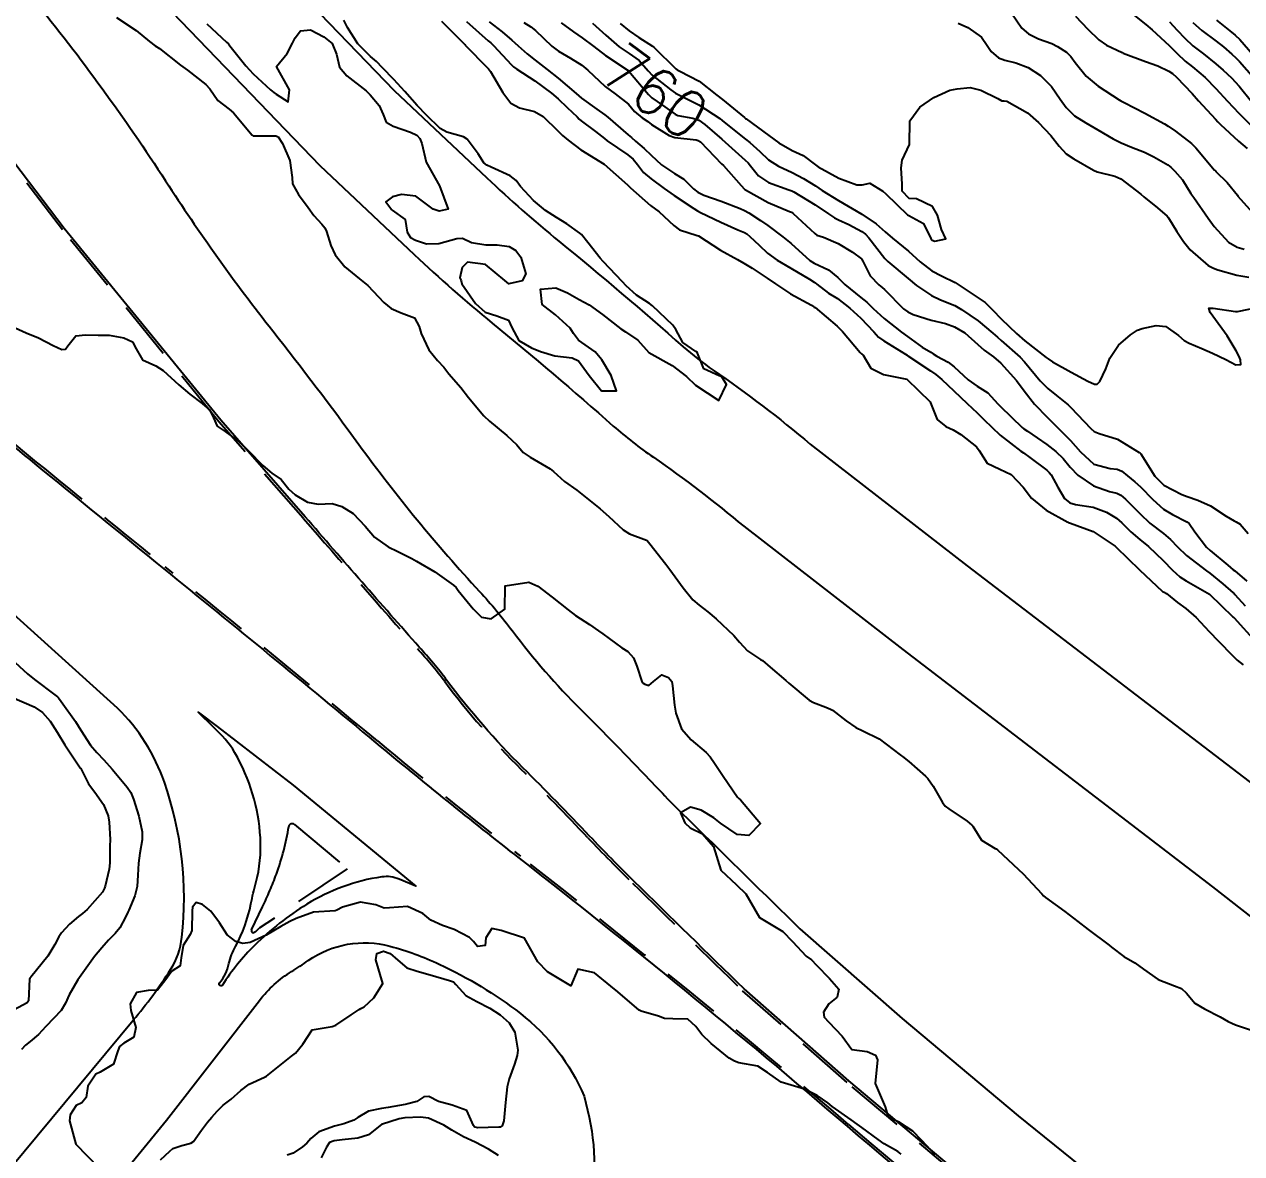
# Model space of a CAD drawing. Header units: metres. Extents: x 298520 to 308411, y 7433745 to 7450750.
# Drawn here: x 302815.1 to 302918.8, y 7440802.5 to 7440898.7 of the extents above; entities that cross this region are included whole.
import ezdxf
from ezdxf.enums import TextEntityAlignment as Align

# ---------------------------------------------------------------- set-up
doc = ezdxf.new("R2010")
doc.units = ezdxf.units.M
doc.header["$LTSCALE"] = 10
doc.linetypes.add('DASHED', pattern=[0.75, 0.5, -0.25])
for name, color, linetype in [('Canteiro', 45, 'DASHED'), ('Cotas', 45, 'Continuous'), ('Curvas de Nivel 1m', 11, 'Continuous'), ('Curvas de Nivel 5m', 15, 'Continuous'), ('Vias Primárias', 230, 'Continuous')]:
    doc.layers.add(name, color=color, linetype=linetype)
doc.styles.add('Style-STANDARD', font='STANDARD.shx')

msp = doc.modelspace()

# ---------------------------------------------------------------- linework, layer by layer
at = {"layer": 'Canteiro'}
for points in [[(302895.19, 7440800.14), (302885.2, 7440808.52), (302876.27, 7440816.35, -0.000486), (302866.91, 7440825.51, -0.009141), (302863.1, 7440829.38, 0.007636), (302857.42, 7440835.2, -0.036632), (302850.91, 7440842.68, 0.025817), (302848.59, 7440845.47, -0.002706), (302838.86, 7440856.59), (302831.67, 7440864.81), (302818.34, 7440881.14), (302805.61, 7440897.86, 0.029387), (302799.43, 7440905.06, 0.087818)], [(302785.37, 7440900.46, 0.01079), (302784.41, 7440897.62, 0.18964), (302784.7, 7440893.42, 0.071532), (302785.26, 7440892.58), (302787.7, 7440888.97), (302791.89, 7440883.92, 0.022963), (302794.67, 7440880.88, 0.008122), (302802.54, 7440873.25, 0.017407), (302816.12, 7440861.37, 0.000533), (302827.1, 7440852.45, -0.002875), (302845.17, 7440837.62, 0.007556), (302857.36, 7440827.8, -0.011159), (302885.31, 7440804.96, 0.014303), (302916.52, 7440779.78)]]:
    msp.add_lwpolyline(points, format="xyb", dxfattribs=at)
msp.add_lwpolyline([(302834.45, 7440821.53), (302835.39, 7440823.49, 0.023927), (302836.57, 7440826.28, 0.048561), (302837.62, 7440830.33, -0.599109), (302838.1, 7440830.5), (302842.61, 7440826.74), (302835.11, 7440821.67, -0.115853), (302834.6, 7440821.29, -0.505472)], format="xyb", close=True, dxfattribs=at)
at = {"layer": 'Curvas de Nivel 1m', "flags": 128}
for points, elevation in [([(302898.8, 7440900.19), (302900.07, 7440898.32), (302900.63, 7440897.83), (302901.5, 7440897.43), (302902.62, 7440897.03), (302903.11, 7440896.77), (302903.86, 7440896.27), (302904.24, 7440895.9), (302904.6, 7440895.39), (302905.56, 7440894.25), (302906.58, 7440893.39), (302908.36, 7440892.21), (302908.49, 7440892.14), (302908.56, 7440892.1), (302908.78, 7440891.99), (302910.55, 7440891.09), (302912.23, 7440890.17), (302912.54, 7440889.97), (302913.15, 7440889.55), (302914.52, 7440888.5), (302914.89, 7440888.14), (302916.49, 7440886.22), (302916.55, 7440886.17), (302916.6, 7440886.12), (302917.56, 7440885.18), (302918.43, 7440884.09), (302918.47, 7440884.03), (302920.22, 7440882.07)], 756), ([(302908.66, 7440900.21), (302910.64, 7440898.64), (302911.16, 7440898.18), (302912.62, 7440896.85), (302912.96, 7440896.51), (302913.29, 7440896.16), (302913.97, 7440895.51), (302914.6, 7440895.02), (302915.68, 7440894.13), (302916.58, 7440893.2), (302917.59, 7440892.1), (302918.06, 7440891.6), (302918.55, 7440891.08), (302919.55, 7440890.08)], 754), ([(302830.64, 7440898.7), (302832.33, 7440897.12), (302832.48, 7440896.99), (302832.61, 7440896.83), (302833.96, 7440895.11), (302834.58, 7440894.45), (302836.08, 7440893.08), (302836.35, 7440892.86), (302836.56, 7440892.71), (302837.56, 7440892.05), (302837.69, 7440893.06), (302836.59, 7440895.07), (302837.5, 7440896.16), (302837.95, 7440897.06), (302838.17, 7440897.5), (302838.63, 7440898.11), (302839.48, 7440898.19), (302840.62, 7440897.6), (302841.32, 7440897.02), (302841.69, 7440896.1), (302841.96, 7440895.01), (302842.58, 7440894.26), (302844.21, 7440892.98), (302844.56, 7440892.66), (302845.33, 7440891.74), (302845.66, 7440890.96), (302845.91, 7440890.33), (302846.53, 7440889.98), (302848, 7440889.46), (302848.53, 7440889.2), (302848.79, 7440888.93), (302848.95, 7440888.5), (302849.32, 7440886.92), (302850.47, 7440884.91), (302851.2, 7440882.9), (302850.44, 7440882.74), (302849.93, 7440882.92), (302848.46, 7440884.01), (302847.24, 7440884.17), (302846.46, 7440883.96), (302845.89, 7440883.53), (302846.31, 7440882.96), (302846.37, 7440882.89), (302846.44, 7440882.83), (302847.53, 7440882.04), (302847.72, 7440880.94), (302847.99, 7440880.51), (302848.42, 7440880.27), (302849.37, 7440879.96), (302850.41, 7440879.98), (302851.93, 7440880.4), (302852.42, 7440880.43), (302853.2, 7440880.08), (302854.41, 7440879.87), (302855.39, 7440879.88), (302856.41, 7440879.72), (302856.96, 7440879.38), (302857.4, 7440878.83), (302857.81, 7440877.39), (302857.51, 7440876.82), (302856.37, 7440876.55), (302856.03, 7440876.84), (302854.39, 7440878.2), (302852.86, 7440878.41), (302852.39, 7440877.94), (302852.2, 7440877.06), (302852.27, 7440876.88), (302852.3, 7440876.8), (302852.37, 7440876.56), (302853.52, 7440874.87), (302854.34, 7440874.15), (302855.36, 7440873.83), (302856.33, 7440873.46), (302856.62, 7440872.84), (302857.21, 7440871.72), (302858.31, 7440871.09), (302859.07, 7440870.8), (302860.3, 7440870.43), (302861.77, 7440870.24), (302862.3, 7440870), (302863.22, 7440868.75), (302864.26, 7440867.44), (302865.54, 7440867.45), (302865.09, 7440868.73), (302864.3, 7440870.09), (302863.72, 7440870.75), (302862.31, 7440871.76), (302861.88, 7440872.32), (302861.6, 7440872.77), (302860.34, 7440873.9), (302859.22, 7440874.8), (302859.08, 7440876.09), (302860.37, 7440876.2), (302861.36, 7440875.78), (302862.36, 7440875.23), (302863.21, 7440874.75), (302864.34, 7440873.94), (302865.9, 7440872.72), (302866.32, 7440872.47), (302867.36, 7440871.75), (302868.3, 7440870.69), (302870.29, 7440869.59), (302871.5, 7440868.66), (302872.27, 7440867.93), (302874.25, 7440866.62), (302874.91, 7440867.97), (302874.51, 7440868.62), (302874.28, 7440868.72), (302872.97, 7440869.32), (302872.44, 7440870.65), (302872.4, 7440870.74), (302872.3, 7440870.8), (302871.2, 7440871.55), (302870.6, 7440872.67), (302870.33, 7440873.04), (302868.61, 7440874.69), (302868.35, 7440874.88), (302867.24, 7440875.58), (302866.37, 7440876.37), (302866.06, 7440876.72), (302864.4, 7440878.46), (302864.15, 7440878.74), (302863.11, 7440880.06), (302862.55, 7440880.76), (302862.42, 7440880.88), (302861.32, 7440881.67), (302860.44, 7440882.19), (302859.5, 7440882.8), (302858.46, 7440883.65), (302857.36, 7440884.83), (302856.99, 7440885.34), (302856.48, 7440885.74), (302854.86, 7440886.48), (302854.49, 7440886.65), (302854.24, 7440886.86), (302853.75, 7440887.62), (302852.82, 7440888.88), (302852.52, 7440889.08), (302851.1, 7440889.47), (302850.53, 7440889.78), (302849.36, 7440890.92), (302848.55, 7440891.75), (302847.5, 7440892.94), (302846.58, 7440893.95), (302845.62, 7440894.96), (302845.11, 7440895.48), (302844.6, 7440895.91), (302843.51, 7440896.99), (302842.63, 7440898.37), (302842.32, 7440899)], 764), ([(302850.64, 7440898.93), (302852.61, 7440896.93), (302852.66, 7440896.88), (302854.59, 7440894.91), (302854.64, 7440894.86), (302854.82, 7440894.63), (302855.86, 7440892.85), (302856.55, 7440891.95), (302857.27, 7440891.55), (302858.55, 7440891.22), (302859.29, 7440890.8), (302860.53, 7440889.58), (302860.93, 7440889.19), (302861.41, 7440888.78), (302862.51, 7440887.95), (302864.49, 7440886.74), (302866.48, 7440884.98), (302866.61, 7440884.85), (302866.73, 7440884.72), (302868.45, 7440883.21), (302869.18, 7440882.68), (302870.43, 7440881.52), (302870.92, 7440881.15), (302872.42, 7440880.67), (302872.53, 7440880.64), (302874.41, 7440879.43), (302875.84, 7440878.61), (302876.4, 7440878.31), (302877.1, 7440877.88), (302878.38, 7440877.03), (302879.09, 7440876.56), (302880.36, 7440875.71), (302882.16, 7440874.73), (302882.35, 7440874.59), (302882.39, 7440874.57), (302882.47, 7440874.53), (302884.33, 7440872.95), (302884.78, 7440872.5), (302886.31, 7440870.7), (302886.42, 7440870.59), (302886.54, 7440870.48), (302887.21, 7440869.38), (302888.29, 7440868.84), (302890.28, 7440868.43), (302892.25, 7440866.49), (302892.3, 7440866.41), (302892.85, 7440865.01), (302893.59, 7440864.39), (302894.23, 7440864.12), (302894.88, 7440863.72), (302896.21, 7440862.67), (302896.44, 7440862.36), (302897.12, 7440861.27), (302898.19, 7440860.77), (302899.17, 7440860.32), (302900.17, 7440859.22), (302900.9, 7440858.3), (302902.15, 7440857.27), (302903.98, 7440856.26), (302904.08, 7440856.21), (302904.13, 7440856.19), (302904.22, 7440856.17), (302906.13, 7440855.45), (302908.01, 7440854.22), (302908.11, 7440854.13), (302910.08, 7440852.19), (302912.06, 7440850.35), (302912.18, 7440850.28), (302912.38, 7440850.17), (302913.32, 7440849.41), (302914.05, 7440848.9), (302914.93, 7440848.13), (302916.03, 7440846.94), (302916.82, 7440846.11), (302918, 7440844.89), (302918.41, 7440844.51), (302918.92, 7440844.09)], 764), ([(302852.76, 7440898.88), (302854.62, 7440897.26), (302854.83, 7440897.07), (302855.06, 7440896.86), (302856.6, 7440895.19), (302856.78, 7440895.02), (302857.05, 7440894.83), (302858.58, 7440893.84), (302860, 7440892.8), (302860.56, 7440892.3), (302861.35, 7440891.57), (302862.18, 7440890.77), (302862.36, 7440890.58), (302862.54, 7440890.44), (302863.75, 7440889.53), (302864.52, 7440888.92), (302864.76, 7440888.74), (302866.51, 7440887.55), (302866.97, 7440887.18), (302867.34, 7440886.71), (302867.83, 7440886.04), (302868.48, 7440885.5), (302869.61, 7440884.68), (302870.46, 7440884.07), (302872.12, 7440882.98), (302872.44, 7440882.78), (302872.71, 7440882.64), (302874.43, 7440881.81), (302875.89, 7440881.15), (302876.43, 7440880.92), (302876.63, 7440880.8), (302876.9, 7440880.59), (302877.69, 7440879.85), (302878.41, 7440879.17), (302879.23, 7440878.56), (302880.39, 7440877.88), (302881.97, 7440876.94), (302882.37, 7440876.7), (302882.48, 7440876.64), (302882.61, 7440876.53), (302883.6, 7440875.75), (302884.36, 7440875.29), (302885.41, 7440874.49), (302886.34, 7440873.62), (302887.45, 7440872.46), (302887.87, 7440872.01), (302888.32, 7440871.7), (302890.16, 7440870.57), (302890.3, 7440870.47), (302890.37, 7440870.43), (302892.29, 7440869.14), (302892.73, 7440868.84), (302893.25, 7440868.4), (302894.27, 7440867.43), (302895.41, 7440866.37), (302896.25, 7440865.57), (302896.86, 7440864.98), (302897.5, 7440864.34), (302898.22, 7440863.66), (302899.98, 7440862.31), (302900.2, 7440862.15), (302900.75, 7440861.76), (302902.19, 7440860.68), (302902.39, 7440860.49), (302902.56, 7440860.28), (302903.13, 7440859.24), (302903.7, 7440858.27), (302904.16, 7440857.89), (302904.65, 7440857.76), (302906.15, 7440857.53), (302907.28, 7440857.1), (302908.14, 7440856.6), (302908.58, 7440856.21), (302909.34, 7440855.42), (302910.12, 7440854.78), (302910.86, 7440854.18), (302912.1, 7440852.99), (302912.89, 7440852.16), (302913.52, 7440851.59), (302914.07, 7440851.26), (302916.06, 7440850.12), (302918.04, 7440848.2), (302918.09, 7440848.15), (302918.14, 7440848.1), (302920.01, 7440846.07)], 763), ([(302854.69, 7440898.86), (302855.79, 7440898.01), (302856.62, 7440897.31), (302856.87, 7440897.09), (302857.16, 7440896.83), (302857.93, 7440896.14), (302858.6, 7440895.6), (302859.64, 7440894.8), (302860.58, 7440894.06), (302862.1, 7440892.77), (302862.34, 7440892.55), (302862.56, 7440892.37), (302863.87, 7440891.43), (302864.54, 7440890.95), (302864.8, 7440890.74), (302866.53, 7440889.24), (302866.81, 7440889), (302867.16, 7440888.71), (302867.9, 7440888.09), (302868.5, 7440887.5), (302869.37, 7440886.68), (302870.49, 7440885.95), (302871.29, 7440885.46), (302872.11, 7440884.65), (302872.47, 7440884.36), (302872.99, 7440884.11), (302874.46, 7440883.58), (302876.08, 7440882.97), (302876.45, 7440882.8), (302876.8, 7440882.59), (302877.8, 7440881.95), (302878.43, 7440881.51), (302879.72, 7440880.56), (302880.42, 7440879.98), (302882.02, 7440878.53), (302882.39, 7440878.31), (302883.61, 7440877.74), (302884.38, 7440877.1), (302885, 7440876.49), (302886.36, 7440875.4), (302886.87, 7440874.99), (302887.41, 7440874.46), (302888.34, 7440873.61), (302889.82, 7440872.43), (302890.32, 7440872.06), (302891.58, 7440871.15), (302892.31, 7440870.72), (302892.5, 7440870.6), (302892.82, 7440870.4), (302893.78, 7440869.87), (302894.29, 7440869.48), (302895.5, 7440868.37), (302896.27, 7440867.83), (302897.17, 7440867.26), (302898.03, 7440866.33), (302898.14, 7440866.22), (302898.25, 7440866.11), (302900.09, 7440864.31), (302900.23, 7440864.19), (302900.55, 7440863.99), (302902.21, 7440862.87), (302902.97, 7440862.28), (302903.59, 7440861.67), (302904.19, 7440860.95), (302904.84, 7440860.25), (302906.17, 7440859.35), (302907.53, 7440858.87), (302908.17, 7440858.72), (302908.5, 7440858.55), (302908.9, 7440858.21), (302910.14, 7440856.97), (302910.98, 7440856.18), (302912.12, 7440855.28), (302912.74, 7440854.78), (302913.34, 7440854.15), (302914.1, 7440853.4), (302915.81, 7440852.12), (302916.08, 7440851.91), (302917.18, 7440851), (302918.06, 7440850.24), (302918.14, 7440850.17), (302918.21, 7440850.1), (302919.1, 7440849.13)], 762), ([(302857.66, 7440898.82), (302858.25, 7440898.43), (302858.63, 7440898.12), (302860.02, 7440896.8), (302860.61, 7440896.36), (302861.61, 7440895.78), (302862.6, 7440895.17), (302863.11, 7440894.75), (302864.57, 7440893.35), (302865.44, 7440892.73), (302866.55, 7440891.85), (302867.08, 7440891.24), (302867.74, 7440890.7), (302868.22, 7440890.37), (302868.53, 7440890.13), (302870.02, 7440889.18), (302870.52, 7440889), (302872.34, 7440888.82), (302872.51, 7440888.77), (302872.69, 7440888.64), (302874.49, 7440886.78), (302874.65, 7440886.62), (302876.16, 7440884.92), (302876.44, 7440884.6), (302876.47, 7440884.58), (302876.52, 7440884.55), (302878.46, 7440883.48), (302880.29, 7440882.71), (302880.44, 7440882.65), (302880.6, 7440882.55), (302882.43, 7440880.83), (302882.61, 7440880.71), (302883.16, 7440880.52), (302884.42, 7440879.99), (302885.64, 7440879.26), (302886.4, 7440878.68), (302886.53, 7440878.48), (302887.14, 7440877.23), (302887.9, 7440876.46), (302888.17, 7440876.25), (302888.37, 7440876.06), (302889.99, 7440874.43), (302890.35, 7440874.16), (302890.82, 7440873.95), (302892.34, 7440873.45), (302893.57, 7440873.16), (302894.33, 7440872.9), (302895.21, 7440872.37), (302896.31, 7440871.39), (302896.86, 7440870.9), (302897.64, 7440870.34), (302898.29, 7440869.8), (302899.6, 7440868.32), (302900.26, 7440867.44), (302901.14, 7440866.3), (302902.24, 7440865.16), (302902.68, 7440864.73), (302903.12, 7440864.28), (302904.22, 7440863.2), (302905.05, 7440862.25), (302906.19, 7440861.2), (302907.6, 7440860.81), (302908.19, 7440860.77), (302908.58, 7440860.61), (302909.08, 7440860.21), (302909.68, 7440859.7), (302910.17, 7440859.27), (302911.22, 7440858.18), (302912.14, 7440857.37), (302912.9, 7440856.92), (302914.13, 7440856.28), (302914.31, 7440856.14), (302914.81, 7440855.44), (302915.81, 7440854.12), (302916.11, 7440853.83), (302917.6, 7440852.6), (302918.08, 7440852.2), (302918.22, 7440852.1), (302919.23, 7440851.24)], 761), ([(302863.51, 7440898.75), (302864.62, 7440897.74), (302865.77, 7440896.73), (302866.61, 7440896.16), (302867.47, 7440895.57), (302868.23, 7440894.7), (302868.59, 7440894.31), (302870.17, 7440893.08), (302870.56, 7440892.79), (302870.78, 7440892.67), (302871.99, 7440892.08), (302872.55, 7440891.8), (302874.34, 7440890.62), (302874.54, 7440890.46), (302875.28, 7440889.86), (302876.52, 7440888.88), (302876.89, 7440888.59), (302877.75, 7440887.83), (302878.5, 7440887.12), (302879.35, 7440886.56), (302880.49, 7440886.04), (302881.47, 7440885.53), (302882.48, 7440884.89), (302883.05, 7440884.51), (302884.46, 7440883.64), (302886.44, 7440882.48), (302887.65, 7440881.67), (302888.43, 7440880.99), (302889.04, 7440880.44), (302890.41, 7440879.32), (302891.41, 7440878.42), (302892.39, 7440877.67), (302893.22, 7440877.24), (302894.38, 7440876.67), (302894.81, 7440876.38), (302896.36, 7440875.35), (302896.95, 7440874.95), (302897.56, 7440874.34), (302898.34, 7440873.54), (302899.61, 7440872.32), (302900.32, 7440871.7), (302902.15, 7440870.29), (302902.3, 7440870.17), (302902.68, 7440869.9), (302904.28, 7440869.03), (302905.68, 7440868.25), (302906.27, 7440868.01), (302906.49, 7440868.02), (302906.72, 7440868.24), (302907.21, 7440869.31), (302907.56, 7440870.23), (302908.31, 7440871.34), (302909.32, 7440872.2), (302909.93, 7440872.6), (302910.33, 7440872.76), (302911.52, 7440873), (302912.33, 7440872.92), (302913.42, 7440872.15), (302913.9, 7440871.73), (302914.32, 7440871.5), (302915.39, 7440871.05), (302916.31, 7440870.65), (302917.43, 7440870.11), (302918.3, 7440869.65), (302918.71, 7440869.69), (302918.7, 7440870.09), (302918.58, 7440870.37), (302918.31, 7440870.84), (302917.57, 7440872.11), (302916.35, 7440873.81), (302916.11, 7440874.12), (302915.99, 7440874.49), (302916.36, 7440874.47), (302918.26, 7440874.19), (302918.35, 7440874.19), (302918.45, 7440874.2), (302920.36, 7440874.58)], 759), ([(302865.84, 7440898.73), (302866.63, 7440898.1), (302867.45, 7440897.54), (302868.61, 7440896.79), (302868.75, 7440896.69), (302870.59, 7440894.87), (302870.71, 7440894.78), (302870.94, 7440894.66), (302872.58, 7440893.81), (302874.1, 7440892.62), (302874.56, 7440892.24), (302876.43, 7440890.71), (302876.54, 7440890.63), (302876.58, 7440890.6), (302878.52, 7440889.19), (302879.38, 7440888.56), (302880.51, 7440887.92), (302881.44, 7440887.47), (302882.49, 7440886.69), (302882.72, 7440886.52), (302884.48, 7440885.56), (302886, 7440884.97), (302886.48, 7440884.97), (302887.13, 7440885.12), (302888.24, 7440884.45), (302888.47, 7440884.23), (302890.34, 7440882.43), (302890.44, 7440882.38), (302891.7, 7440881.68), (302892.32, 7440880.41), (302892.42, 7440880.28), (302892.65, 7440880.18), (302893.58, 7440880.39), (302893.22, 7440881.18), (302892.88, 7440882.4), (302892.45, 7440883.15), (302891.1, 7440883.79), (302890.46, 7440883.83), (302889.86, 7440884.44), (302889.86, 7440885.05), (302889.79, 7440886.44), (302889.87, 7440887.07), (302890.51, 7440888.43), (302890.54, 7440890.43), (302891.39, 7440891.59), (302892.56, 7440892.41), (302893.92, 7440893.04), (302894.57, 7440893.17), (302895.68, 7440893.27), (302896.57, 7440893.04), (302898.02, 7440892.34), (302898.37, 7440892.14), (302898.56, 7440892.14), (302898.78, 7440892.1), (302900.55, 7440891.11), (302901.49, 7440890.3), (302902.53, 7440889.19), (302903.26, 7440888.28), (302903.84, 7440887.61), (302904.5, 7440887.2), (302906.18, 7440886.24), (302906.49, 7440886.09), (302907.98, 7440885.71), (302908.49, 7440885.5), (302910.2, 7440884.19), (302910.47, 7440883.96), (302911.62, 7440883.01), (302912.45, 7440882.32), (302912.56, 7440882.17), (302913.27, 7440881), (302913.84, 7440880.15), (302914.41, 7440879.46), (302915.93, 7440878.12), (302916.39, 7440877.88), (302916.75, 7440877.75), (302918.38, 7440877.29), (302919.4, 7440877.11)], 758), ([(302894.64, 7440898.76), (302895.46, 7440898.37), (302896.63, 7440897.57), (302897.12, 7440896.86), (302897.46, 7440896.35), (302898.08, 7440895.81), (302898.61, 7440895.6), (302899.55, 7440895.38), (302900.6, 7440894.98), (302901.67, 7440894.3), (302902.58, 7440893.36), (302903.33, 7440892.28), (302903.85, 7440891.56), (302904.55, 7440890.87), (302905.51, 7440890.25), (302906.53, 7440889.68), (302907.84, 7440888.91), (302908.52, 7440888.55), (302909.4, 7440888.2), (302910.51, 7440887.77), (302911.31, 7440887.38), (302912.5, 7440886.68), (302912.79, 7440886.46), (302913.11, 7440886.16), (302913.74, 7440885.4), (302914.47, 7440884.25), (302914.55, 7440884.14), (302914.72, 7440883.89), (302915.93, 7440882.13), (302916.44, 7440881.43), (302917.68, 7440880.11), (302918.42, 7440879.68), (302919, 7440879.5)], 757), ([(302912.64, 7440898.86), (302913.29, 7440898.16), (302913.94, 7440897.46), (302914.62, 7440896.83), (302915.53, 7440896.13), (302916.6, 7440895.29), (302917.23, 7440894.75), (302917.92, 7440894.1), (302918.58, 7440893.39), (302919.64, 7440892.08)], 753), ([(302914.64, 7440898.8), (302915.4, 7440898.13), (302916.62, 7440897.22), (302917.24, 7440896.73), (302917.96, 7440896.1), (302918.3, 7440895.79), (302918.61, 7440895.49), (302919.86, 7440894.08)], 752), ([(302916.65, 7440899.02), (302917.79, 7440898.1), (302918.25, 7440897.72), (302918.63, 7440897.35), (302919.73, 7440896.08)], 751), ([(302814.32, 7440872.81), (302815.26, 7440872.38), (302816.31, 7440871.96), (302817.56, 7440871.3), (302818.3, 7440870.96), (302818.61, 7440870.98), (302818.82, 7440871.28), (302819.48, 7440872.11), (302820.32, 7440872.21), (302821.39, 7440872.18), (302822.32, 7440872.18), (302823.59, 7440871.95), (302824.31, 7440871.62), (302824.46, 7440871.37), (302824.51, 7440871.22), (302825.17, 7440870.08), (302826.29, 7440869.57), (302826.94, 7440869.18), (302828.26, 7440867.95), (302829.19, 7440867.16), (302830.25, 7440866.37), (302830.89, 7440865.79), (302831.21, 7440865.14), (302831.54, 7440864.44), (302832.22, 7440863.97), (302833.37, 7440863.11), (302834.2, 7440862.32), (302835.42, 7440861.09), (302836.18, 7440860.43), (302836.99, 7440859.89), (302837.64, 7440859.06), (302838.16, 7440858.57), (302839.22, 7440857.96), (302840.14, 7440857.79), (302841.31, 7440857.85), (302842.14, 7440857.58), (302843.11, 7440856.99), (302844.12, 7440855.9), (302844.92, 7440854.97), (302846.1, 7440854.15), (302846.91, 7440853.76), (302848.1, 7440853.15), (302848.51, 7440852.93), (302850.08, 7440852.02), (302851.67, 7440850.89), (302851.87, 7440850.69), (302852.06, 7440850.44), (302853.33, 7440848.87), (302854.03, 7440848.16), (302854.86, 7440848.02), (302856.04, 7440848.84), (302856.06, 7440850.84), (302858.07, 7440851.14), (302858.83, 7440850.8), (302860.05, 7440849.86), (302861.42, 7440848.78), (302862.04, 7440848.3), (302863.23, 7440847.55), (302864.02, 7440847.01), (302864.38, 7440846.74), (302866, 7440845.55), (302866.52, 7440845.23), (302866.99, 7440844.71), (302867.28, 7440844), (302867.71, 7440842.69), (302867.82, 7440842.55), (302867.96, 7440842.46), (302868.29, 7440842.35), (302868.68, 7440842.68), (302869.41, 7440843.24), (302869.97, 7440843.02), (302870.24, 7440842.67), (302870.32, 7440842.31), (302870.48, 7440840.66), (302870.6, 7440839.99), (302871.09, 7440838.66), (302871.91, 7440837.71), (302873.18, 7440836.63), (302873.52, 7440836.26), (302873.88, 7440835.72), (302874.62, 7440834.61), (302875.86, 7440832.84), (302875.97, 7440832.71), (302876.1, 7440832.6), (302877.82, 7440830.58), (302876.82, 7440829.58), (302875.81, 7440829.64), (302874.4, 7440830.61), (302873.83, 7440831.07), (302872.74, 7440831.73), (302871.84, 7440831.98), (302870.99, 7440831.51), (302871.35, 7440830.65), (302871.82, 7440830.23), (302872.88, 7440829.7), (302873.8, 7440828.62), (302874.42, 7440826.61), (302875.76, 7440825.38), (302876.56, 7440824.59), (302877.73, 7440822.58), (302879.72, 7440821.4), (302880.54, 7440820.54), (302881.69, 7440819.29), (302882.14, 7440818.97), (302882.59, 7440818.52), (302883.67, 7440817.4), (302884.47, 7440816.49), (302884.35, 7440815.79), (302883.64, 7440815.24), (302883.17, 7440814.51), (302883.22, 7440814.1), (302883.62, 7440813.67), (302884.77, 7440812.49), (302885.6, 7440811.34), (302886.89, 7440811.17), (302887.59, 7440810.85), (302887.78, 7440810.46), (302887.56, 7440808.46), (302888.43, 7440806.45), (302888.69, 7440805.6), (302889.52, 7440805.21), (302890.74, 7440804.42), (302891.51, 7440803.63), (302892.65, 7440802.4)], 766), ([(302813.99, 7440844.62), (302815.37, 7440843.33), (302815.97, 7440842.84), (302817.69, 7440841.55), (302817.94, 7440841.37), (302818.02, 7440841.29), (302818.23, 7440840.99), (302819.45, 7440839.27), (302819.91, 7440838.55), (302820.75, 7440837.26), (302821.27, 7440836.63), (302821.88, 7440836.02), (302822.59, 7440835.23), (302823.86, 7440833.68), (302824.17, 7440833.22), (302824.4, 7440832.66), (302824.86, 7440831.21), (302825.13, 7440829.88), (302825.13, 7440829.21), (302824.94, 7440828.05), (302824.82, 7440827.21), (302824.78, 7440826.2), (302824.72, 7440825.21), (302824.52, 7440824.43), (302824.01, 7440823.22), (302823.92, 7440823.03), (302823.72, 7440822.61), (302823.23, 7440821.71), (302822.84, 7440821.23), (302822.28, 7440820.66), (302821.69, 7440820), (302821.08, 7440819.25), (302819.66, 7440817.27), (302818.92, 7440816), (302818.61, 7440815.28), (302818.25, 7440814.66), (302817.62, 7440814.02), (302816.93, 7440813.3), (302816.3, 7440812.61), (302815.59, 7440812.02), (302815.21, 7440811.71), (302814.85, 7440811.33)], 767), ([(302814.04, 7440841.34), (302815.93, 7440840.52), (302816.65, 7440840.03), (302817.31, 7440839.3), (302817.91, 7440838.36), (302818.55, 7440837.28), (302819.87, 7440835.33), (302819.9, 7440835.3), (302819.92, 7440835.27), (302820.56, 7440833.96), (302821.1, 7440833.25), (302821.84, 7440832.2), (302822.23, 7440831.24), (302822.34, 7440830.71), (302822.41, 7440829.23), (302822.38, 7440828.65), (302822.37, 7440827.23), (302822.32, 7440826.69), (302821.98, 7440825.24), (302821.92, 7440825.07), (302821.75, 7440824.75), (302820.46, 7440823.26), (302820.06, 7440822.93), (302819.72, 7440822.67), (302818.96, 7440822.03), (302818.26, 7440821.28), (302818.04, 7440820.95), (302817.69, 7440820.28), (302817.1, 7440819.3), (302815.66, 7440817.51), (302815.57, 7440817.41), (302815.54, 7440817.32), (302815.47, 7440815.49), (302815.35, 7440815.32), (302814.24, 7440814.72)], 768), ([(302889.8, 7440802.43), (302889.5, 7440802.65), (302888.35, 7440803.3), (302887.51, 7440803.89), (302886.75, 7440804.47), (302885.52, 7440805.36), (302883.92, 7440806.5), (302883.54, 7440806.79), (302882.64, 7440807.42), (302881.55, 7440807.96), (302879.56, 7440808.55), (302878.39, 7440809.38), (302877.58, 7440809.92), (302875.97, 7440810.2), (302875.58, 7440810.34), (302875.14, 7440810.6), (302873.6, 7440811.85), (302872.8, 7440812.63), (302872.29, 7440813.31), (302871.63, 7440813.92), (302870.34, 7440813.95), (302869.63, 7440813.99), (302869.12, 7440814.17), (302867.63, 7440814.61), (302867.47, 7440814.7), (302865.65, 7440816.25), (302865.07, 7440816.73), (302863.67, 7440817.87), (302862.25, 7440818.19), (302861.65, 7440816.77), (302859.67, 7440817.96), (302858.85, 7440818.8), (302857.7, 7440820.81), (302855.71, 7440821.49), (302854.91, 7440821.65), (302854.41, 7440820.85), (302854.36, 7440820.19), (302853.7, 7440820.11), (302853.37, 7440820.53), (302853.03, 7440820.87), (302851.71, 7440821.56), (302850.72, 7440821.9), (302849.72, 7440822.37), (302849.05, 7440822.92), (302847.74, 7440823.52), (302846.21, 7440823.42), (302845.74, 7440823.39), (302845.05, 7440823.65), (302843.74, 7440823.89), (302842.19, 7440823.46), (302841.73, 7440823.2), (302841.58, 7440823.16), (302839.73, 7440823.03), (302838.26, 7440822.51), (302837.72, 7440822.23), (302836.95, 7440821.82), (302835.7, 7440821.08), (302834.33, 7440820.46), (302833.7, 7440820.36), (302833.12, 7440820.53), (302832.39, 7440821.11), (302831.72, 7440822.12), (302830.98, 7440823.13), (302830.29, 7440823.69), (302829.74, 7440823.87), (302829.43, 7440823.46), (302829.41, 7440823.15), (302829.37, 7440821.49), (302829.24, 7440821.15), (302828.64, 7440820.21), (302828.46, 7440819.16), (302828.38, 7440818.46), (302827.67, 7440818), (302827.07, 7440817.18), (302826.44, 7440816.4), (302825.65, 7440816.36), (302824.65, 7440816.2), (302824.11, 7440815.22), (302824.17, 7440814.67), (302824.59, 7440813.21), (302824.43, 7440812.38), (302823.59, 7440811.89), (302823.21, 7440811.6), (302823.07, 7440811.23), (302822.71, 7440810.09), (302821.56, 7440809.42), (302821.19, 7440809.25), (302820.52, 7440808.23), (302820.38, 7440807.26), (302819.99, 7440806.81), (302819.53, 7440806.56), (302819, 7440805.79), (302818.96, 7440805.28), (302819.49, 7440803.27), (302821.46, 7440801.25)], 766), ([(302826.71, 7440801.94), (302827.49, 7440802.69), (302827.75, 7440802.91), (302828.52, 7440803.16), (302829.28, 7440803.37), (302829.5, 7440803.52), (302830.19, 7440804.46), (302830.7, 7440805.14), (302831.08, 7440805.57), (302831.53, 7440806.1), (302832.05, 7440806.61), (302832.71, 7440807.11), (302833.55, 7440807.85), (302834.26, 7440808.39), (302835.56, 7440808.98), (302835.74, 7440809.08), (302837.58, 7440810.54), (302837.87, 7440810.76), (302838.19, 7440811.04), (302838.82, 7440811.81), (302839.61, 7440813.03), (302841.33, 7440813.3), (302841.62, 7440813.41), (302842.94, 7440814.3), (302843.63, 7440814.76), (302843.77, 7440814.84), (302844.05, 7440814.98), (302844.88, 7440815.73), (302845.65, 7440816.96), (302845.03, 7440818.97), (302845.13, 7440819.52), (302845.69, 7440819.71), (302846.25, 7440819.51), (302846.91, 7440818.94), (302847.67, 7440818.31), (302848.57, 7440818.02), (302849.66, 7440817.71), (302851.33, 7440817.22), (302851.66, 7440817.1), (302851.85, 7440816.89), (302852.72, 7440815.95), (302853.64, 7440815.42), (302854.75, 7440814.85), (302855.63, 7440814.28), (302856.41, 7440813.62), (302856.87, 7440812.82), (302857.13, 7440811.28), (302857.07, 7440810.82), (302856.84, 7440810.08), (302856.39, 7440808.83), (302856.23, 7440808.15), (302856.1, 7440806.83), (302855.94, 7440805.26), (302855.81, 7440804.84), (302855.62, 7440804.73), (302855.51, 7440804.72), (302853.7, 7440804.67), (302853.51, 7440804.74), (302853.43, 7440804.78), (302853.36, 7440804.86), (302852.8, 7440806.15), (302851.54, 7440806.59), (302850.39, 7440806.9), (302849.55, 7440807.33), (302849.14, 7440807.32), (302848.54, 7440806.92), (302847.76, 7440806.71), (302847.54, 7440806.67), (302846.08, 7440806.41), (302845.53, 7440806.33), (302844.41, 7440806.09), (302843.52, 7440805.56), (302843.18, 7440805.32), (302842.32, 7440805), (302841.51, 7440804.82), (302840.19, 7440804.34), (302839.5, 7440803.77), (302839.16, 7440803.37), (302838.8, 7440803.04), (302838.01, 7440802.52), (302837.48, 7440802.34)], 766)]:
    msp.add_lwpolyline(points, dxfattribs=dict(at, elevation=elevation))
at = {"layer": 'Curvas de Nivel 5m', "flags": 128}
for points, elevation in [([(302904.65, 7440899.34), (302905.68, 7440898.25), (302906.62, 7440897.34), (302907.27, 7440896.88), (302908.61, 7440896.24), (302908.69, 7440896.21), (302910.61, 7440895.49), (302911.66, 7440895.12), (302912.6, 7440894.66), (302912.89, 7440894.46), (302913.25, 7440894.16), (302914.57, 7440892.75), (302915.11, 7440892.13), (302916.55, 7440890.57), (302916.77, 7440890.34), (302916.99, 7440890.11), (302918.52, 7440888.69), (302919.25, 7440888.08)], 755), ([(302822.96, 7440899.24), (302824.63, 7440898.13), (302825.76, 7440897.2), (302826.25, 7440896.83), (302826.61, 7440896.58), (302828.39, 7440895.17), (302828.59, 7440895.03), (302829, 7440894.75), (302830.57, 7440893.54), (302830.89, 7440893.15), (302831.59, 7440892.17), (302832.55, 7440891.44), (302832.91, 7440891.12), (302834.52, 7440889.2), (302834.6, 7440889.17), (302836.52, 7440889.16), (302836.71, 7440889.07), (302837.09, 7440888.49), (302837.72, 7440887.06), (302837.92, 7440885.62), (302837.95, 7440885.06), (302838.46, 7440884.17), (302839.29, 7440883.04), (302839.76, 7440882.37), (302840.43, 7440881.62), (302840.71, 7440881.31), (302840.85, 7440881.02), (302841.2, 7440879.81), (302841.59, 7440879.01), (302842.39, 7440878), (302843.64, 7440876.99), (302844.37, 7440876.4), (302845.73, 7440874.97), (302846.35, 7440874.44), (302847.21, 7440874.08), (302848.33, 7440873.66), (302848.73, 7440872.93), (302848.91, 7440872.33), (302849.56, 7440870.92), (302850.29, 7440870.03), (302850.82, 7440869.44), (302851.27, 7440868.9), (302852.27, 7440867.71), (302852.93, 7440866.87), (302854.24, 7440865.31), (302854.71, 7440864.86), (302856.21, 7440863.64), (302857.04, 7440862.83), (302857.58, 7440862.2), (302858.19, 7440861.79), (302859.9, 7440860.79), (302860.18, 7440860.56), (302861.12, 7440859.72), (302862.17, 7440858.97), (302862.46, 7440858.76), (302864.14, 7440857.38), (302864.9, 7440856.73), (302866.12, 7440855.6), (302866.66, 7440855.25), (302868.11, 7440854.71), (302868.15, 7440854.69), (302868.39, 7440854.41), (302869.73, 7440852.67), (302870.08, 7440852.21), (302871.21, 7440850.66), (302872.05, 7440849.64), (302872.58, 7440849.18), (302873.33, 7440848.63), (302874.03, 7440848.03), (302875.53, 7440846.6), (302876.01, 7440846.04), (302876.71, 7440845.3), (302877.8, 7440844.57), (302877.99, 7440844.46), (302878.64, 7440843.91), (302879.97, 7440842.76), (302880.22, 7440842.55), (302881.95, 7440841.1), (302882.31, 7440840.89), (302883.37, 7440840.51), (302883.78, 7440840.34), (302883.94, 7440840.23), (302885.1, 7440839.32), (302885.93, 7440838.76), (302886.52, 7440838.47), (302887.91, 7440837.81), (302889.69, 7440836.43), (302889.81, 7440836.35), (302889.89, 7440836.3), (302890.43, 7440835.88), (302891.87, 7440834.61), (302891.98, 7440834.51), (302892.06, 7440834.41), (302892.51, 7440833.76), (302893.3, 7440832.39), (302893.53, 7440832.07), (302893.84, 7440831.85), (302895.41, 7440830.78), (302895.82, 7440830.45), (302895.88, 7440830.36), (302896.64, 7440829.18), (302897.8, 7440828.46), (302897.88, 7440828.42), (302897.98, 7440828.34), (302899.78, 7440826.67), (302900.19, 7440826.31), (302901.76, 7440824.61), (302901.91, 7440824.44), (302902.09, 7440824.28), (302903.74, 7440823.1), (302904.84, 7440822.25), (302905.72, 7440821.56), (302907.51, 7440820.22), (302907.7, 7440820.07), (302908.76, 7440819.27), (302909.69, 7440818.72), (302910.43, 7440818.18), (302911.67, 7440817.29), (302913.06, 7440816.76), (302913.66, 7440816.53), (302914.08, 7440816.14), (302914.81, 7440815.3), (302915.64, 7440814.8), (302916.97, 7440814.11), (302917.63, 7440813.73), (302918.28, 7440813.44), (302919.62, 7440812.98)], 765), ([(302860.84, 7440898.79), (302861.87, 7440898.02), (302862.62, 7440897.51), (302863.62, 7440896.75), (302864.61, 7440895.99), (302866.53, 7440894.72), (302866.59, 7440894.66), (302868.27, 7440892.69), (302868.4, 7440892.53), (302868.56, 7440892.4), (302869.46, 7440891.77), (302870.55, 7440890.99), (302870.77, 7440890.9), (302872.04, 7440890.65), (302872.54, 7440890.48), (302873.06, 7440890.11), (302874.52, 7440888.87), (302874.8, 7440888.62), (302876.5, 7440887.09), (302876.75, 7440886.85), (302876.96, 7440886.59), (302877.65, 7440885.75), (302878.48, 7440885.18), (302880.22, 7440884.55), (302880.47, 7440884.46), (302880.64, 7440884.38), (302882.45, 7440883.27), (302883.61, 7440882.51), (302884.11, 7440882.17), (302884.44, 7440882.01), (302885.32, 7440881.61), (302886.43, 7440881.01), (302886.74, 7440880.79), (302887.04, 7440880.47), (302888.4, 7440878.72), (302888.65, 7440878.45), (302890.38, 7440877), (302891.09, 7440876.42), (302892.36, 7440875.55), (302893.14, 7440875.18), (302894.36, 7440874.7), (302894.94, 7440874.37), (302896.34, 7440873.39), (302897.61, 7440872.34), (302897.99, 7440872), (302898.32, 7440871.73), (302899.92, 7440870.31), (302900.3, 7440869.92), (302901.64, 7440868.3), (302902.27, 7440867.64), (302903.02, 7440867.04), (302904.01, 7440866.26), (302904.13, 7440866.14), (302904.25, 7440866.02), (302905.93, 7440864.24), (302906.23, 7440863.97), (302906.65, 7440863.81), (302908.22, 7440863.31), (302910.05, 7440862.19), (302910.15, 7440862.13), (302910.2, 7440862.08), (302911.4, 7440860.18), (302912.17, 7440859.4), (302913.7, 7440858.6), (302914.16, 7440858.44), (302915.05, 7440858.13), (302916.15, 7440857.63), (302917.47, 7440856.77), (302918.14, 7440856.37), (302918.32, 7440856.28), (302918.66, 7440856.09), (302919.34, 7440855.3)], 760), ([(302855.49, 7440802.32), (302854.63, 7440802.85), (302853.5, 7440803.45), (302852.52, 7440803.89), (302851.51, 7440804.47), (302850.84, 7440804.9), (302849.52, 7440805.5), (302848.86, 7440805.58), (302847.52, 7440805.51), (302847.02, 7440805.43), (302845.51, 7440804.96), (302844.41, 7440804.06), (302843.5, 7440803.8), (302842.16, 7440803.66), (302841.5, 7440803.57), (302841.1, 7440803.41), (302840.85, 7440803.02), (302840.39, 7440802.11)], 765)]:
    msp.add_lwpolyline(points, dxfattribs=dict(at, elevation=elevation))
at = {"layer": 'Vias Primárias'}
for points in [[(302667.23, 7441184.59), (302722.49, 7441079.28), (302772.02, 7440983.91), (302774.44, 7440978.91), (302780.87, 7440966.53), (302785.14, 7440958.67), (302788.83, 7440952.39), (302796.26, 7440940.56), (302802.27, 7440931.17, 0.029539), (302808.11, 7440923.15, -0.016369), (302814.55, 7440914.77, 0.024182), (302820.92, 7440906.75), (302831.43, 7440895.8), (302840.26, 7440886.63), (302848.32, 7440879.04, 0.017718), (302854.95, 7440873.21, -0.009727), (302865.27, 7440864.44, 0.030274), (302868.68, 7440861.78, -0.024749), (302876.38, 7440855.9), (302889.92, 7440845.4), (302916.32, 7440825.2), (302932.56, 7440812.51), (302967.18, 7440785.91)], [(302895.31, 7440800.3), (302885.33, 7440808.67), (302876.41, 7440816.5, -0.000486), (302867.05, 7440825.65, -0.009141), (302863.25, 7440829.52, 0.007636), (302857.56, 7440835.34, -0.036632), (302851.07, 7440842.8, 0.025801), (302848.74, 7440845.6, -0.002706), (302839.02, 7440856.72), (302831.83, 7440864.94), (302818.5, 7440881.27), (302805.77, 7440897.98, 0.029387), (302799.58, 7440905.2, 0.087818)], [(302781.25, 7440761.92), (302824.38, 7440813.84, 0.032817), (302827.55, 7440818.15, 0.11523), (302828.52, 7440820.9, 0.111467), (302827.03, 7440834.11, 0.116133), (302823.04, 7440840.41), (302807.35, 7440854.55), (302790.9, 7440870.34, -0.031898), (302787.39, 7440874.17, 0.021271), (302786.08, 7440875.66, -0.059032), (302783.69, 7440878.83, -0.01283), (302781.57, 7440881.25, -0.030386), (302776.62, 7440887.97, -0.009382), (302772.57, 7440894.51), (302770.95, 7440897.24, -0.062553), (302768.28, 7440903.67)], [(302785.19, 7440900.53, 0.01079), (302784.22, 7440897.68, 0.18964), (302784.52, 7440893.33, 0.070604), (302785.1, 7440892.46), (302787.54, 7440888.85), (302791.74, 7440883.8, 0.022963), (302794.52, 7440880.74, 0.008122), (302802.4, 7440873.1, 0.017407), (302816, 7440861.22, 0.000533), (302826.97, 7440852.29, -0.002875), (302845.04, 7440837.47, 0.007556), (302857.24, 7440827.64, -0.011159), (302885.18, 7440804.81, 0.014303), (302916.4, 7440779.62)], [(302815.9, 7440900.77, -0.027367), (302827.13, 7440885.32, 0.023506), (302836.26, 7440872.55, -0.009473), (302843.59, 7440862.88, 0.029054), (302853.88, 7440850.35, -0.025801), (302856.68, 7440846.99, 0.036632), (302862.49, 7440840.31, -0.007636), (302868.33, 7440834.33, 0.009141), (302871.95, 7440830.65, 0.000479), (302881.16, 7440821.63), (302889.88, 7440813.98), (302899.76, 7440805.7), (302917.16, 7440791.64)], [(302786.44, 7440755.44), (302801.62, 7440774.07), (302827.21, 7440805.31), (302835.13, 7440815.52, -0.089434), (302837.87, 7440817.99, 0.013947), (302839.28, 7440818.92, -0.221322), (302846.24, 7440820.14, -0.044167), (302850.45, 7440818.61, -0.054476), (302857.36, 7440814.4, -0.129875), (302862.78, 7440807.37), (302863.2, 7440805.57, -0.144427), (302862.65, 7440796.22, -0.049831), (302857.13, 7440784.65), (302855.96, 7440782.44), (302855.2, 7440778.93), (302849.77, 7440768.89), (302835.14, 7440738.73), (302823.8, 7440718.05)]]:
    msp.add_lwpolyline(points, format="xyb", dxfattribs=at)
at = {"layer": 'Vias Primárias', "elevation": 722.31}
msp.add_lwpolyline([(302837.92, 7440902.04), (302846.59, 7440893.03), (302854.49, 7440885.59, 0.017718), (302860.64, 7440880.18, -0.009727), (302871.23, 7440871.19, 0.030274), (302873.78, 7440869.2, -0.024295), (302882.04, 7440862.9), (302895.41, 7440852.53), (302921.83, 7440832.32)], format="xyb", dxfattribs=at)
at = {"layer": 'Vias Primárias'}
msp.add_lwpolyline([(302831.54, 7440838.84), (302837.99, 7440833.85), (302848.46, 7440825.24), (302847.03, 7440825.85, 0.137414), (302845.55, 7440826.04, 0.10223), (302839.17, 7440823.72, 0.05675), (302834.72, 7440820.21, 0.054679), (302831.97, 7440816.83, -1.061514), (302831.73, 7440817.01, 0.117855), (302832.53, 7440818.66, -0.069641), (302833.08, 7440820.11, 0.076627), (302834.4, 7440823.75, -0.017194), (302834.82, 7440825.53, 0.080932), (302835.21, 7440829.38, 0.116438), (302833.04, 7440836.6, 0.087306), (302831.21, 7440838.78), (302829.9, 7440840.07)], format="xyb", close=True, dxfattribs=at)

# ---------------------------------------------------------------- texts
at = {"layer": 'Cotas', "style": 'Style-STANDARD'}
msp.add_text('760', height=4, rotation=323.6894, dxfattribs=at).set_placement((302868.84, 7440892.93, 760), align=Align.MIDDLE_CENTER)

doc.saveas('drawing.dxf')
